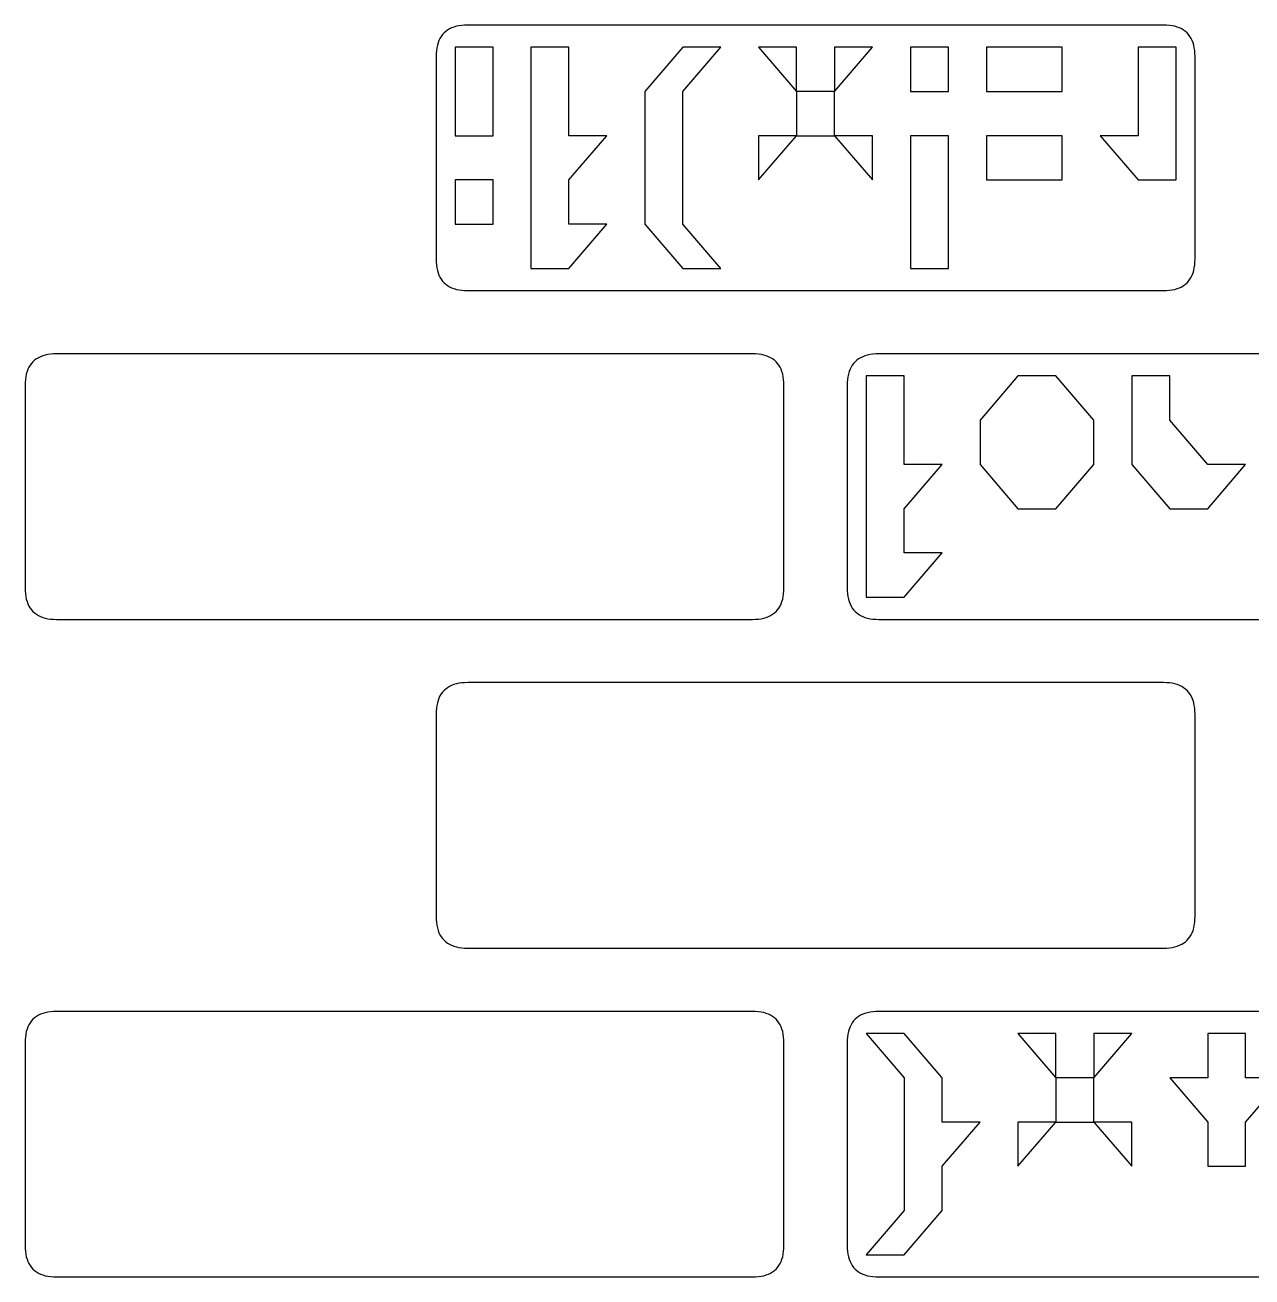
# Model space of a CAD drawing. Header units: metres. Extents: x 10 to 780, y 10 to 780.
# Drawn here: x 10 to 204, y 218 to 416 of the extents above; entities that cross this region are included whole.
import ezdxf

# ---------------------------------------------------------------- set-up
doc = ezdxf.new("R2010")
doc.units = ezdxf.units.M

msp = doc.modelspace()

# ---------------------------------------------------------------- linework, layer by layer
for p, q in [((78.612495, 415.88748), (78.2, 415.8)), ((78.612495, 415.88748), (78.2, 415.8)), ((79.049995, 415.94998), (78.612495, 415.88748)), ((79.049995, 415.94998), (78.612495, 415.88748)), ((79.5125, 415.9875), (79.049995, 415.94998)), ((79.5125, 415.9875), (79.049995, 415.94998)), ((80, 416), (79.5125, 415.9875)), ((80, 416), (79.5125, 415.9875)), ((190.00003, 416.0001), (80, 416)), ((190.00003, 416.0001), (80, 416)), ((190.48753, 415.98758), (190.00003, 416.0001)), ((190.48753, 415.98758), (190.00003, 416.0001)), ((190.95003, 415.95007), (190.48753, 415.98758)), ((190.95003, 415.95007), (190.48753, 415.98758)), ((191.38753, 415.88757), (190.95003, 415.95007)), ((191.38753, 415.88757), (190.95003, 415.95007)), ((191.80002, 415.80008), (191.38753, 415.88757)), ((191.80002, 415.80008), (191.38753, 415.88757)), ((75.6125, 413.88754), (75.450005, 413.55005)), ((75.6125, 413.88754), (75.450005, 413.55005)), ((75.8, 414.20004), (75.6125, 413.88754)), ((75.8, 414.20004), (75.6125, 413.88754)), ((76.012505, 414.48755), (75.8, 414.20004)), ((76.012505, 414.48755), (75.8, 414.20004)), ((76.25, 414.75003), (76.012505, 414.48755)), ((76.25, 414.75003), (76.012505, 414.48755)), ((76.5125, 414.98752), (76.25, 414.75003)), ((76.5125, 414.98752), (76.25, 414.75003)), ((76.799995, 415.2), (76.5125, 414.98752)), ((76.799995, 415.2), (76.5125, 414.98752)), ((77.112495, 415.3875), (76.799995, 415.2)), ((77.112495, 415.3875), (76.799995, 415.2)), ((77.45, 415.55002), (77.112495, 415.3875)), ((77.45, 415.55002), (77.112495, 415.3875)), ((77.8125, 415.6875), (77.45, 415.55002)), ((77.8125, 415.6875), (77.45, 415.55002)), ((78.2, 415.8), (77.8125, 415.6875)), ((78.2, 415.8), (77.8125, 415.6875)), ((192.18752, 415.68756), (191.80002, 415.80008)), ((192.18752, 415.68756), (191.80002, 415.80008)), ((192.55002, 415.55005), (192.18752, 415.68756)), ((192.55002, 415.55005), (192.18752, 415.68756)), ((192.88751, 415.38754), (192.55002, 415.55005)), ((192.88751, 415.38754), (192.55002, 415.55005)), ((193.20001, 415.20004), (192.88751, 415.38754)), ((193.20001, 415.20004), (192.88751, 415.38754)), ((193.4875, 414.98755), (193.20001, 415.20004)), ((193.4875, 414.98755), (193.20001, 415.20004)), ((193.75, 414.75003), (193.4875, 414.98755)), ((193.75, 414.75003), (193.4875, 414.98755)), ((193.9875, 414.48752), (193.75, 414.75003)), ((193.9875, 414.48752), (193.75, 414.75003)), ((194.2, 414.2), (193.9875, 414.48752)), ((194.2, 414.2), (193.9875, 414.48752)), ((194.3875, 413.8875), (194.2, 414.2)), ((194.3875, 413.8875), (194.2, 414.2)), ((194.55, 413.55002), (194.3875, 413.8875)), ((194.55, 413.55002), (194.3875, 413.8875)), ((75.05001, 411.95007), (75.01251, 411.48758)), ((75.05001, 411.95007), (75.01251, 411.48758)), ((75.11251, 412.38757), (75.05001, 411.95007)), ((75.11251, 412.38757), (75.05001, 411.95007)), ((75.20001, 412.80008), (75.11251, 412.38757)), ((75.20001, 412.80008), (75.11251, 412.38757)), ((75.31251, 413.18756), (75.20001, 412.80008)), ((75.31251, 413.18756), (75.20001, 412.80008)), ((75.450005, 413.55005), (75.31251, 413.18756)), ((75.450005, 413.55005), (75.31251, 413.18756)), ((84, 412.5), (78, 412.5)), ((78, 412.5), (78, 398.5)), ((84, 398.5), (84, 412.5)), ((96, 412.5), (90, 412.5)), ((90, 412.5), (90, 377.5)), ((96, 398.5), (96, 412.5)), ((114, 412.5), (108, 405.5)), ((114, 405.5), (120, 412.5)), ((120, 412.5), (114, 412.5)), ((132, 412.5), (126, 412.5)), ((126, 412.5), (132, 405.5)), ((132, 405.5), (132, 412.5)), ((138, 405.5), (144, 412.5)), ((144, 412.5), (138, 412.5)), ((138, 412.5), (138, 405.5)), ((156, 412.5), (150, 412.5)), ((150, 412.5), (150, 405.5)), ((156, 405.5), (156, 412.5)), ((174, 412.5), (162, 412.5)), ((162, 412.5), (162, 405.5)), ((174, 405.5), (174, 412.5)), ((192, 412.5), (186, 412.5)), ((186, 412.5), (186, 398.5)), ((192, 391.5), (192, 412.5)), ((194.6875, 413.1875), (194.55, 413.55002)), ((194.6875, 413.1875), (194.55, 413.55002)), ((194.8, 412.8), (194.6875, 413.1875)), ((194.8, 412.8), (194.6875, 413.1875)), ((194.8875, 412.38748), (194.8, 412.8)), ((194.8875, 412.38748), (194.8, 412.8)), ((194.95, 411.94998), (194.8875, 412.38748)), ((194.95, 411.94998), (194.8875, 412.38748)), ((194.9875, 411.4875), (194.95, 411.94998)), ((194.9875, 411.4875), (194.95, 411.94998)), ((75.000015, 411.0001), (75, 379)), ((75.000015, 411.0001), (75, 379)), ((75.01251, 411.48758), (75.000015, 411.0001)), ((75.01251, 411.48758), (75.000015, 411.0001)), ((195, 411), (194.9875, 411.4875)), ((195, 411), (194.9875, 411.4875)), ((195.0001, 379.00015), (195, 411)), ((195.0001, 379.00015), (195, 411)), ((108, 405.5), (108, 384.5)), ((114, 384.5), (114, 405.5)), ((138, 405.5), (132, 405.5)), ((132, 405.5), (132, 398.5)), ((138, 398.5), (138, 405.5)), ((150, 405.5), (156, 405.5)), ((162, 405.5), (174, 405.5)), ((78, 398.5), (84, 398.5)), ((96, 391.5), (102, 398.5)), ((102, 398.5), (96, 398.5)), ((126, 391.5), (132, 398.5)), ((132, 398.5), (126, 398.5)), ((126, 398.5), (126, 391.5)), ((132, 398.5), (138, 398.5)), ((138, 398.5), (144, 391.5)), ((144, 398.5), (138, 398.5)), ((144, 391.5), (144, 398.5)), ((156, 398.5), (150, 398.5)), ((150, 398.5), (150, 377.5)), ((156, 377.5), (156, 398.5)), ((174, 398.5), (162, 398.5)), ((162, 398.5), (162, 391.5)), ((174, 391.5), (174, 398.5)), ((186, 398.5), (180, 398.5)), ((180, 398.5), (186, 391.5)), ((84, 391.5), (78, 391.5)), ((78, 391.5), (78, 384.5)), ((84, 384.5), (84, 391.5)), ((96, 384.5), (96, 391.5)), ((162, 391.5), (174, 391.5)), ((186, 391.5), (192, 391.5)), ((78, 384.5), (84, 384.5)), ((96, 377.5), (102, 384.5)), ((102, 384.5), (96, 384.5)), ((108, 384.5), (114, 377.5)), ((120, 377.5), (114, 384.5)), ((75, 379), (75.0125, 378.5125)), ((75, 379), (75.0125, 378.5125)), ((75.0125, 378.5125), (75.049995, 378.05002)), ((75.0125, 378.5125), (75.049995, 378.05002)), ((194.95009, 378.0501), (194.9876, 378.51263)), ((194.95009, 378.0501), (194.9876, 378.51263)), ((194.9876, 378.51263), (195.0001, 379.00015)), ((194.9876, 378.51263), (195.0001, 379.00015)), ((75.049995, 378.05002), (75.112495, 377.61252)), ((75.049995, 378.05002), (75.112495, 377.61252)), ((75.112495, 377.61252), (75.2, 377.2)), ((75.112495, 377.61252), (75.2, 377.2)), ((75.2, 377.2), (75.3125, 376.8125)), ((75.2, 377.2), (75.3125, 376.8125)), ((75.3125, 376.8125), (75.45, 376.45)), ((75.3125, 376.8125), (75.45, 376.45)), ((75.45, 376.45), (75.612495, 376.11252)), ((75.45, 376.45), (75.612495, 376.11252)), ((90, 377.5), (96, 377.5)), ((114, 377.5), (120, 377.5)), ((150, 377.5), (156, 377.5)), ((194.38754, 376.11258), (194.55005, 376.45007)), ((194.38754, 376.11258), (194.55005, 376.45007)), ((194.55005, 376.45007), (194.68756, 376.8126)), ((194.55005, 376.45007), (194.68756, 376.8126)), ((194.68756, 376.8126), (194.80006, 377.2001)), ((194.68756, 376.8126), (194.80006, 377.2001)), ((194.80006, 377.2001), (194.88757, 377.6126)), ((194.80006, 377.2001), (194.88757, 377.6126)), ((194.88757, 377.6126), (194.95009, 378.0501)), ((194.88757, 377.6126), (194.95009, 378.0501)), ((75.612495, 376.11252), (75.799995, 375.80002)), ((75.612495, 376.11252), (75.799995, 375.80002)), ((75.799995, 375.80002), (76.0125, 375.5125)), ((75.799995, 375.80002), (76.0125, 375.5125)), ((76.0125, 375.5125), (76.25, 375.25)), ((76.0125, 375.5125), (76.25, 375.25)), ((76.25, 375.25), (76.512505, 375.0125)), ((76.25, 375.25), (76.512505, 375.0125)), ((76.512505, 375.0125), (76.8, 374.80002)), ((76.512505, 375.0125), (76.8, 374.80002)), ((76.8, 374.80002), (77.1125, 374.61252)), ((76.8, 374.80002), (77.1125, 374.61252)), ((77.1125, 374.61252), (77.450005, 374.45)), ((77.1125, 374.61252), (77.450005, 374.45)), ((77.450005, 374.45), (77.81251, 374.3125)), ((77.450005, 374.45), (77.81251, 374.3125)), ((77.81251, 374.3125), (78.20001, 374.2)), ((77.81251, 374.3125), (78.20001, 374.2)), ((191.8, 374.2), (192.1875, 374.31253)), ((191.8, 374.2), (192.1875, 374.31253)), ((192.1875, 374.31253), (192.55, 374.45004)), ((192.1875, 374.31253), (192.55, 374.45004)), ((192.55, 374.45004), (192.88751, 374.61255)), ((192.55, 374.45004), (192.88751, 374.61255)), ((192.88751, 374.61255), (193.20001, 374.80005)), ((192.88751, 374.61255), (193.20001, 374.80005)), ((193.20001, 374.80005), (193.48752, 375.01254)), ((193.20001, 374.80005), (193.48752, 375.01254)), ((193.48752, 375.01254), (193.75003, 375.25006)), ((193.48752, 375.01254), (193.75003, 375.25006)), ((193.75003, 375.25006), (193.98753, 375.51257)), ((193.75003, 375.25006), (193.98753, 375.51257)), ((193.98753, 375.51257), (194.20004, 375.80008)), ((193.98753, 375.51257), (194.20004, 375.80008)), ((194.20004, 375.80008), (194.38754, 376.11258)), ((194.20004, 375.80008), (194.38754, 376.11258)), ((78.20001, 374.2), (78.61251, 374.11252)), ((78.20001, 374.2), (78.61251, 374.11252)), ((78.61251, 374.11252), (79.05001, 374.05002)), ((78.61251, 374.11252), (79.05001, 374.05002)), ((79.05001, 374.05002), (79.51251, 374.0125)), ((79.05001, 374.05002), (79.51251, 374.0125)), ((79.51251, 374.0125), (80.000015, 374)), ((79.51251, 374.0125), (80.000015, 374)), ((80.000015, 374), (190, 374)), ((80.000015, 374), (190, 374)), ((190, 374), (190.4875, 374.0125)), ((190, 374), (190.4875, 374.0125)), ((190.4875, 374.0125), (190.95, 374.05002)), ((190.4875, 374.0125), (190.95, 374.05002)), ((190.95, 374.05002), (191.3875, 374.11252)), ((190.95, 374.05002), (191.3875, 374.11252)), ((191.3875, 374.11252), (191.8, 374.2)), ((191.3875, 374.11252), (191.8, 374.2)), ((11.012502, 362.4876), (10.800002, 362.20013)), ((11.250002, 362.7501), (11.012502, 362.4876)), ((11.512502, 362.98758), (11.250002, 362.7501)), ((11.800001, 363.20007), (11.512502, 362.98758)), ((12.112501, 363.38757), (11.800001, 363.20007)), ((12.450001, 363.55005), (12.112501, 363.38757)), ((12.812501, 363.68753), (12.450001, 363.55005)), ((13.200001, 363.80002), (12.812501, 363.68753)), ((13.6125, 363.8875), (13.200001, 363.80002)), ((14.05, 363.95), (13.6125, 363.8875)), ((14.5125, 363.98752), (14.05, 363.95)), ((15, 364), (14.5125, 363.98752)), ((125.000046, 364.00015), (15, 364)), ((125.48754, 363.98764), (125.000046, 364.00015)), ((125.950035, 363.95013), (125.48754, 363.98764)), ((126.38753, 363.88763), (125.950035, 363.95013)), ((126.800026, 363.8001), (126.38753, 363.88763)), ((127.18752, 363.6876), (126.800026, 363.8001)), ((127.55002, 363.55008), (127.18752, 363.6876)), ((127.88751, 363.38757), (127.55002, 363.55008)), ((128.20001, 363.20007), (127.88751, 363.38757)), ((128.4875, 362.98758), (128.20001, 363.20007)), ((128.75, 362.75006), (128.4875, 362.98758)), ((128.9875, 362.48755), (128.75, 362.75006)), ((129.2, 362.20004), (128.9875, 362.48755)), ((141.01253, 362.4876), (140.80003, 362.20013)), ((141.01253, 362.4876), (140.80003, 362.20013)), ((141.25003, 362.7501), (141.01253, 362.4876)), ((141.25003, 362.7501), (141.01253, 362.4876)), ((141.51253, 362.98758), (141.25003, 362.7501)), ((141.51253, 362.98758), (141.25003, 362.7501)), ((141.80002, 363.20007), (141.51253, 362.98758)), ((141.80002, 363.20007), (141.51253, 362.98758)), ((142.11252, 363.38757), (141.80002, 363.20007)), ((142.11252, 363.38757), (141.80002, 363.20007)), ((142.45001, 363.55005), (142.11252, 363.38757)), ((142.45001, 363.55005), (142.11252, 363.38757)), ((142.81252, 363.68753), (142.45001, 363.55005)), ((142.81252, 363.68753), (142.45001, 363.55005)), ((143.20001, 363.80002), (142.81252, 363.68753)), ((143.20001, 363.80002), (142.81252, 363.68753)), ((143.6125, 363.8875), (143.20001, 363.80002)), ((143.6125, 363.8875), (143.20001, 363.80002)), ((144.05, 363.95), (143.6125, 363.8875)), ((144.05, 363.95), (143.6125, 363.8875)), ((144.5125, 363.98752), (144.05, 363.95)), ((144.5125, 363.98752), (144.05, 363.95)), ((145, 364), (144.5125, 363.98752)), ((145, 364), (144.5125, 363.98752)), ((255.00005, 364.00015), (145, 364)), ((255.00005, 364.00015), (145, 364)), ((10.112504, 360.3877), (10.050004, 359.95023)), ((10.200004, 360.80017), (10.112504, 360.3877)), ((10.312503, 361.18765), (10.200004, 360.80017)), ((10.450003, 361.55014), (10.312503, 361.18765)), ((10.612502, 361.88763), (10.450003, 361.55014)), ((10.800002, 362.20013), (10.612502, 361.88763)), ((129.3875, 361.88754), (129.2, 362.20004)), ((129.55, 361.55005), (129.3875, 361.88754)), ((129.6875, 361.18753), (129.55, 361.55005)), ((129.8, 360.80002), (129.6875, 361.18753)), ((129.8875, 360.3875), (129.8, 360.80002)), ((129.95, 359.95), (129.8875, 360.3875)), ((140.11255, 360.3877), (140.05005, 359.95023)), ((140.11255, 360.3877), (140.05005, 359.95023)), ((140.20004, 360.80017), (140.11255, 360.3877)), ((140.20004, 360.80017), (140.11255, 360.3877)), ((140.31255, 361.18765), (140.20004, 360.80017)), ((140.31255, 361.18765), (140.20004, 360.80017)), ((140.45004, 361.55014), (140.31255, 361.18765)), ((140.45004, 361.55014), (140.31255, 361.18765)), ((140.61253, 361.88763), (140.45004, 361.55014)), ((140.61253, 361.88763), (140.45004, 361.55014)), ((140.80003, 362.20013), (140.61253, 361.88763)), ((140.80003, 362.20013), (140.61253, 361.88763)), ((149, 360.5), (143, 360.5)), ((143, 360.5), (143, 325.5)), ((149, 346.5), (149, 360.5)), ((167, 360.5), (161, 353.5)), ((173, 360.5), (167, 360.5)), ((179, 353.5), (173, 360.5)), ((191, 360.5), (185, 360.5)), ((185, 360.5), (185, 346.5)), ((191, 353.5), (191, 360.5)), ((10.000005, 359.00024), (10, 327)), ((10.012505, 359.48773), (10.000005, 359.00024)), ((10.050004, 359.95023), (10.012505, 359.48773)), ((129.9875, 359.48752), (129.95, 359.95)), ((130, 359), (129.9875, 359.48752)), ((130.00005, 327), (130, 359)), ((140.00006, 359.00024), (140, 327)), ((140.00006, 359.00024), (140, 327)), ((140.01256, 359.48773), (140.00006, 359.00024)), ((140.01256, 359.48773), (140.00006, 359.00024)), ((140.05005, 359.95023), (140.01256, 359.48773)), ((140.05005, 359.95023), (140.01256, 359.48773)), ((161, 353.5), (161, 346.5)), ((179, 346.5), (179, 353.5)), ((197, 346.5), (191, 353.5)), ((149, 339.5), (155, 346.5)), ((155, 346.5), (149, 346.5)), ((161, 346.5), (167, 339.5)), ((173, 339.5), (179, 346.5)), ((185, 346.5), (191, 339.5)), ((197, 339.5), (203, 346.5)), ((203, 346.5), (197, 346.5)), ((149, 332.5), (149, 339.5)), ((167, 339.5), (173, 339.5)), ((191, 339.5), (197, 339.5)), ((149, 325.5), (155, 332.5)), ((155, 332.5), (149, 332.5)), ((10, 327), (10.0125, 326.5125)), ((129.98755, 326.5125), (130.00005, 327)), ((140, 327), (140.0125, 326.5125)), ((140, 327), (140.0125, 326.5125)), ((10.0125, 326.5125), (10.05, 326.05002)), ((10.05, 326.05002), (10.1125, 325.61252)), ((10.1125, 325.61252), (10.200001, 325.2)), ((10.200001, 325.2), (10.312501, 324.8125)), ((10.312501, 324.8125), (10.450001, 324.45)), ((129.55003, 324.45), (129.68753, 324.8125)), ((129.68753, 324.8125), (129.80003, 325.2)), ((129.80003, 325.2), (129.88754, 325.61252)), ((129.88754, 325.61252), (129.95004, 326.05002)), ((129.95004, 326.05002), (129.98755, 326.5125)), ((140.0125, 326.5125), (140.05, 326.05002)), ((140.0125, 326.5125), (140.05, 326.05002)), ((140.05, 326.05002), (140.1125, 325.61252)), ((140.05, 326.05002), (140.1125, 325.61252)), ((140.1125, 325.61252), (140.20001, 325.2)), ((140.1125, 325.61252), (140.20001, 325.2)), ((140.20001, 325.2), (140.31252, 324.8125)), ((140.20001, 325.2), (140.31252, 324.8125)), ((140.31252, 324.8125), (140.45001, 324.45)), ((140.31252, 324.8125), (140.45001, 324.45)), ((143, 325.5), (149, 325.5)), ((10.450001, 324.45), (10.612501, 324.11252)), ((10.612501, 324.11252), (10.800001, 323.80002)), ((10.800001, 323.80002), (11.012502, 323.5125)), ((11.012502, 323.5125), (11.250002, 323.25003)), ((11.250002, 323.25003), (11.512503, 323.01254)), ((11.512503, 323.01254), (11.800003, 322.80005)), ((11.800003, 322.80005), (12.112503, 322.61255)), ((127.88751, 322.61252), (128.20001, 322.80002)), ((128.20001, 322.80002), (128.48752, 323.0125)), ((128.48752, 323.0125), (128.75002, 323.25)), ((128.75002, 323.25), (128.98752, 323.5125)), ((128.98752, 323.5125), (129.20003, 323.80002)), ((129.20003, 323.80002), (129.38753, 324.11252)), ((129.38753, 324.11252), (129.55003, 324.45)), ((140.45001, 324.45), (140.61252, 324.11252)), ((140.45001, 324.45), (140.61252, 324.11252)), ((140.61252, 324.11252), (140.80002, 323.80002)), ((140.61252, 324.11252), (140.80002, 323.80002)), ((140.80002, 323.80002), (141.01253, 323.5125)), ((140.80002, 323.80002), (141.01253, 323.5125)), ((141.01253, 323.5125), (141.25003, 323.25003)), ((141.01253, 323.5125), (141.25003, 323.25003)), ((141.25003, 323.25003), (141.51253, 323.01254)), ((141.25003, 323.25003), (141.51253, 323.01254)), ((141.51253, 323.01254), (141.80003, 322.80005)), ((141.51253, 323.01254), (141.80003, 322.80005)), ((141.80003, 322.80005), (142.11253, 322.61255)), ((141.80003, 322.80005), (142.11253, 322.61255)), ((12.112503, 322.61255), (12.450004, 322.45007)), ((12.450004, 322.45007), (12.812504, 322.3126)), ((12.812504, 322.3126), (13.200005, 322.2001)), ((13.200005, 322.2001), (13.612505, 322.11264)), ((13.612505, 322.11264), (14.050005, 322.05017)), ((14.050005, 322.05017), (14.512506, 322.0127)), ((14.512506, 322.0127), (15.000006, 322.0002)), ((15.000006, 322.0002), (125, 322)), ((125, 322), (125.4875, 322.0125)), ((125.4875, 322.0125), (125.950005, 322.05002)), ((125.950005, 322.05002), (126.387505, 322.11252)), ((126.387505, 322.11252), (126.8, 322.2)), ((126.8, 322.2), (127.18751, 322.3125)), ((127.18751, 322.3125), (127.55001, 322.45)), ((127.55001, 322.45), (127.88751, 322.61252)), ((142.11253, 322.61255), (142.45004, 322.45007)), ((142.11253, 322.61255), (142.45004, 322.45007)), ((142.45004, 322.45007), (142.81255, 322.3126)), ((142.45004, 322.45007), (142.81255, 322.3126)), ((142.81255, 322.3126), (143.20006, 322.2001)), ((142.81255, 322.3126), (143.20006, 322.2001)), ((143.20006, 322.2001), (143.61256, 322.11264)), ((143.20006, 322.2001), (143.61256, 322.11264)), ((143.61256, 322.11264), (144.05006, 322.05017)), ((143.61256, 322.11264), (144.05006, 322.05017)), ((144.05006, 322.05017), (144.51257, 322.0127)), ((144.05006, 322.05017), (144.51257, 322.0127)), ((144.51257, 322.0127), (145.00008, 322.0002)), ((144.51257, 322.0127), (145.00008, 322.0002)), ((145.00008, 322.0002), (255, 322)), ((145.00008, 322.0002), (255, 322)), ((76.5125, 310.98752), (76.25, 310.75003)), ((76.799995, 311.2), (76.5125, 310.98752)), ((77.112495, 311.3875), (76.799995, 311.2)), ((77.45, 311.55002), (77.112495, 311.3875)), ((77.8125, 311.6875), (77.45, 311.55002)), ((78.2, 311.8), (77.8125, 311.6875)), ((78.612495, 311.88748), (78.2, 311.8)), ((79.049995, 311.94998), (78.612495, 311.88748)), ((79.5125, 311.9875), (79.049995, 311.94998)), ((80, 312), (79.5125, 311.9875)), ((190.00003, 312), (80, 312)), ((190.48753, 311.9875), (190.00003, 312)), ((190.95003, 311.94998), (190.48753, 311.9875)), ((191.38753, 311.88748), (190.95003, 311.94998)), ((191.80002, 311.8), (191.38753, 311.88748)), ((192.18752, 311.6875), (191.80002, 311.8)), ((192.55002, 311.55), (192.18752, 311.6875)), ((192.88751, 311.38748), (192.55002, 311.55)), ((193.20001, 311.19998), (192.88751, 311.38748)), ((193.4875, 310.9875), (193.20001, 311.19998)), ((193.75, 310.75), (193.4875, 310.9875)), ((75.31251, 309.18756), (75.20001, 308.80008)), ((75.450005, 309.55005), (75.31251, 309.18756)), ((75.6125, 309.88754), (75.450005, 309.55005)), ((75.8, 310.20004), (75.6125, 309.88754)), ((76.012505, 310.48755), (75.8, 310.20004)), ((76.25, 310.75003), (76.012505, 310.48755)), ((193.9875, 310.4875), (193.75, 310.75)), ((194.2, 310.19998), (193.9875, 310.4875)), ((194.3875, 309.88748), (194.2, 310.19998)), ((194.55, 309.55), (194.3875, 309.88748)), ((194.6875, 309.1875), (194.55, 309.55)), ((194.8, 308.8), (194.6875, 309.1875)), ((75.000015, 307.0001), (75, 275)), ((75.01251, 307.48758), (75.000015, 307.0001)), ((75.05001, 307.95007), (75.01251, 307.48758)), ((75.11251, 308.38757), (75.05001, 307.95007)), ((75.20001, 308.80008), (75.11251, 308.38757)), ((194.8875, 308.38748), (194.8, 308.8)), ((194.95, 307.94998), (194.8875, 308.38748)), ((194.9875, 307.4875), (194.95, 307.94998)), ((195, 307), (194.9875, 307.4875)), ((195.0001, 275.00006), (195, 307)), ((75, 275), (75.0125, 274.5125)), ((75.0125, 274.5125), (75.049995, 274.05002)), ((75.049995, 274.05002), (75.112495, 273.61252)), ((75.112495, 273.61252), (75.2, 273.2)), ((194.80006, 273.20004), (194.88757, 273.61255)), ((194.88757, 273.61255), (194.95009, 274.05005)), ((194.95009, 274.05005), (194.9876, 274.51254)), ((194.9876, 274.51254), (195.0001, 275.00006)), ((75.2, 273.2), (75.3125, 272.8125)), ((75.3125, 272.8125), (75.45, 272.45)), ((75.45, 272.45), (75.612495, 272.11252)), ((75.612495, 272.11252), (75.799995, 271.80002)), ((75.799995, 271.80002), (76.0125, 271.5125)), ((76.0125, 271.5125), (76.25, 271.25003)), ((193.75003, 271.25), (193.98753, 271.5125)), ((193.98753, 271.5125), (194.20004, 271.80002)), ((194.20004, 271.80002), (194.38754, 272.11252)), ((194.38754, 272.11252), (194.55005, 272.45)), ((194.55005, 272.45), (194.68756, 272.81253)), ((194.68756, 272.81253), (194.80006, 273.20004)), ((76.25, 271.25003), (76.512505, 271.01254)), ((76.512505, 271.01254), (76.8, 270.80005)), ((76.8, 270.80005), (77.1125, 270.61255)), ((77.1125, 270.61255), (77.450005, 270.45004)), ((77.450005, 270.45004), (77.81251, 270.31256)), ((77.81251, 270.31256), (78.20001, 270.20007)), ((78.20001, 270.20007), (78.61251, 270.11258)), ((78.61251, 270.11258), (79.05001, 270.05008)), ((79.05001, 270.05008), (79.51251, 270.01257)), ((79.51251, 270.01257), (80.000015, 270.0001)), ((80.000015, 270.0001), (190, 270)), ((190, 270), (190.4875, 270.0125)), ((190.4875, 270.0125), (190.95, 270.05002)), ((190.95, 270.05002), (191.3875, 270.11252)), ((191.3875, 270.11252), (191.8, 270.2)), ((191.8, 270.2), (192.1875, 270.3125)), ((192.1875, 270.3125), (192.55, 270.45)), ((192.55, 270.45), (192.88751, 270.61252)), ((192.88751, 270.61252), (193.20001, 270.80002)), ((193.20001, 270.80002), (193.48752, 271.0125)), ((193.48752, 271.0125), (193.75003, 271.25)), ((12.112501, 259.38748), (11.800001, 259.19998)), ((12.450001, 259.55), (12.112501, 259.38748)), ((12.812501, 259.6875), (12.450001, 259.55)), ((13.200001, 259.8), (12.812501, 259.6875)), ((13.6125, 259.88748), (13.200001, 259.8)), ((14.05, 259.94998), (13.6125, 259.88748)), ((14.5125, 259.9875), (14.05, 259.94998)), ((15, 260), (14.5125, 259.9875)), ((125.000046, 260.00012), (15, 260)), ((125.48754, 259.9876), (125.000046, 260.00012)), ((125.950035, 259.9501), (125.48754, 259.9876)), ((126.38753, 259.8876), (125.950035, 259.9501)), ((126.800026, 259.80008), (126.38753, 259.8876)), ((127.18752, 259.68756), (126.800026, 259.80008)), ((127.55002, 259.55005), (127.18752, 259.68756)), ((127.88751, 259.38754), (127.55002, 259.55005)), ((128.20001, 259.20004), (127.88751, 259.38754)), ((142.11252, 259.38748), (141.80002, 259.19998)), ((142.11252, 259.38748), (141.80002, 259.19998)), ((142.45001, 259.55), (142.11252, 259.38748)), ((142.45001, 259.55), (142.11252, 259.38748)), ((142.81252, 259.6875), (142.45001, 259.55)), ((142.81252, 259.6875), (142.45001, 259.55)), ((143.20001, 259.8), (142.81252, 259.6875)), ((143.20001, 259.8), (142.81252, 259.6875)), ((143.6125, 259.88748), (143.20001, 259.8)), ((143.6125, 259.88748), (143.20001, 259.8)), ((144.05, 259.94998), (143.6125, 259.88748)), ((144.05, 259.94998), (143.6125, 259.88748)), ((144.5125, 259.9875), (144.05, 259.94998)), ((144.5125, 259.9875), (144.05, 259.94998)), ((145, 260), (144.5125, 259.9875)), ((145, 260), (144.5125, 259.9875)), ((255.00005, 260.00012), (145, 260)), ((255.00005, 260.00012), (145, 260)), ((10.450003, 257.55002), (10.312503, 257.18753)), ((10.612502, 257.8875), (10.450003, 257.55002)), ((10.800002, 258.2), (10.612502, 257.8875)), ((11.012502, 258.48752), (10.800002, 258.2)), ((11.250002, 258.75), (11.012502, 258.48752)), ((11.512502, 258.9875), (11.250002, 258.75)), ((11.800001, 259.19998), (11.512502, 258.9875)), ((128.4875, 258.98755), (128.20001, 259.20004)), ((128.75, 258.75003), (128.4875, 258.98755)), ((128.9875, 258.48752), (128.75, 258.75003)), ((129.2, 258.2), (128.9875, 258.48752)), ((129.3875, 257.8875), (129.2, 258.2)), ((129.55, 257.55002), (129.3875, 257.8875)), ((129.6875, 257.18753), (129.55, 257.55002)), ((140.45004, 257.55002), (140.31255, 257.18753)), ((140.45004, 257.55002), (140.31255, 257.18753)), ((140.61253, 257.8875), (140.45004, 257.55002)), ((140.61253, 257.8875), (140.45004, 257.55002)), ((140.80003, 258.2), (140.61253, 257.8875)), ((140.80003, 258.2), (140.61253, 257.8875)), ((141.01253, 258.48752), (140.80003, 258.2)), ((141.01253, 258.48752), (140.80003, 258.2)), ((141.25003, 258.75), (141.01253, 258.48752)), ((141.25003, 258.75), (141.01253, 258.48752)), ((141.51253, 258.9875), (141.25003, 258.75)), ((141.51253, 258.9875), (141.25003, 258.75)), ((141.80002, 259.19998), (141.51253, 258.9875)), ((141.80002, 259.19998), (141.51253, 258.9875)), ((10.012505, 255.48755), (10.000005, 255.00005)), ((10.050004, 255.95004), (10.012505, 255.48755)), ((10.112504, 256.38754), (10.050004, 255.95004)), ((10.200004, 256.80005), (10.112504, 256.38754)), ((10.312503, 257.18753), (10.200004, 256.80005)), ((129.8, 256.80002), (129.6875, 257.18753)), ((129.8875, 256.3875), (129.8, 256.80002)), ((129.95, 255.95), (129.8875, 256.3875)), ((129.9875, 255.4875), (129.95, 255.95)), ((130, 255), (129.9875, 255.4875)), ((140.01256, 255.48755), (140.00006, 255.00005)), ((140.01256, 255.48755), (140.00006, 255.00005)), ((140.05005, 255.95004), (140.01256, 255.48755)), ((140.05005, 255.95004), (140.01256, 255.48755)), ((140.11255, 256.38754), (140.05005, 255.95004)), ((140.11255, 256.38754), (140.05005, 255.95004)), ((140.20004, 256.80005), (140.11255, 256.38754)), ((140.20004, 256.80005), (140.11255, 256.38754)), ((140.31255, 257.18753), (140.20004, 256.80005)), ((140.31255, 257.18753), (140.20004, 256.80005)), ((149, 256.5), (143, 256.5)), ((143, 256.5), (149, 249.5)), ((155, 249.5), (149, 256.5)), ((173, 256.5), (167, 256.5)), ((167, 256.5), (173, 249.5)), ((173, 249.5), (173, 256.5)), ((179, 249.5), (185, 256.5)), ((185, 256.5), (179, 256.5)), ((179, 256.5), (179, 249.5)), ((203, 256.5), (197, 256.5)), ((197, 256.5), (197, 249.5)), ((203, 249.5), (203, 256.5)), ((10.000005, 255.00005), (10, 223)), ((130.00005, 223.00006), (130, 255)), ((140.00006, 255.00005), (140, 223)), ((140.00006, 255.00005), (140, 223)), ((149, 249.5), (149, 228.5)), ((155, 242.5), (155, 249.5)), ((179, 249.5), (173, 249.5)), ((173, 249.5), (173, 242.5)), ((179, 242.5), (179, 249.5)), ((197, 249.5), (191, 249.5)), ((191, 249.5), (197, 242.5)), ((203, 242.5), (209, 249.5)), ((209, 249.5), (203, 249.5)), ((155, 235.5), (161, 242.5)), ((161, 242.5), (155, 242.5)), ((167, 235.5), (173, 242.5)), ((173, 242.5), (167, 242.5)), ((167, 242.5), (167, 235.5)), ((173, 242.5), (179, 242.5)), ((179, 242.5), (185, 235.5)), ((185, 242.5), (179, 242.5)), ((185, 235.5), (185, 242.5)), ((197, 242.5), (197, 235.5)), ((203, 235.5), (203, 242.5)), ((155, 228.5), (155, 235.5)), ((197, 235.5), (203, 235.5)), ((149, 228.5), (143, 221.5)), ((149, 221.5), (155, 228.5)), ((10, 223), (10.0125, 222.5125)), ((10.0125, 222.5125), (10.05, 222.05)), ((10.05, 222.05), (10.1125, 221.6125)), ((129.88754, 221.61255), (129.95004, 222.05005)), ((129.95004, 222.05005), (129.98755, 222.51256)), ((129.98755, 222.51256), (130.00005, 223.00006)), ((140, 223), (140.0125, 222.5125)), ((140, 223), (140.0125, 222.5125)), ((140.0125, 222.5125), (140.05, 222.05)), ((140.0125, 222.5125), (140.05, 222.05)), ((140.05, 222.05), (140.1125, 221.6125)), ((140.05, 222.05), (140.1125, 221.6125)), ((10.1125, 221.6125), (10.200001, 221.2)), ((10.200001, 221.2), (10.312501, 220.8125)), ((10.312501, 220.8125), (10.450001, 220.45)), ((10.450001, 220.45), (10.612501, 220.1125)), ((10.612501, 220.1125), (10.800001, 219.8)), ((10.800001, 219.8), (11.012502, 219.51251)), ((128.98752, 219.51253), (129.20003, 219.80003)), ((129.20003, 219.80003), (129.38753, 220.11253)), ((129.38753, 220.11253), (129.55003, 220.45004)), ((129.55003, 220.45004), (129.68753, 220.81255)), ((129.68753, 220.81255), (129.80003, 221.20004)), ((129.80003, 221.20004), (129.88754, 221.61255)), ((140.1125, 221.6125), (140.20001, 221.2)), ((140.1125, 221.6125), (140.20001, 221.2)), ((140.20001, 221.2), (140.31252, 220.8125)), ((140.20001, 221.2), (140.31252, 220.8125)), ((140.31252, 220.8125), (140.45001, 220.45)), ((140.31252, 220.8125), (140.45001, 220.45)), ((140.45001, 220.45), (140.61252, 220.1125)), ((140.45001, 220.45), (140.61252, 220.1125)), ((140.61252, 220.1125), (140.80002, 219.8)), ((140.61252, 220.1125), (140.80002, 219.8)), ((140.80002, 219.8), (141.01253, 219.51251)), ((140.80002, 219.8), (141.01253, 219.51251)), ((143, 221.5), (149, 221.5)), ((11.012502, 219.51251), (11.250002, 219.25002)), ((11.250002, 219.25002), (11.512503, 219.01251)), ((11.512503, 219.01251), (11.800003, 218.80002)), ((11.800003, 218.80002), (12.112503, 218.61252)), ((12.112503, 218.61252), (12.450004, 218.45003)), ((12.450004, 218.45003), (12.812504, 218.31253)), ((12.812504, 218.31253), (13.200005, 218.20003)), ((13.200005, 218.20003), (13.612505, 218.11253)), ((13.612505, 218.11253), (14.050005, 218.05003)), ((14.050005, 218.05003), (14.512506, 218.01254)), ((14.512506, 218.01254), (15.000006, 218.00005)), ((15.000006, 218.00005), (125, 218)), ((125, 218), (125.4875, 218.0125)), ((125.4875, 218.0125), (125.950005, 218.05)), ((125.950005, 218.05), (126.387505, 218.1125)), ((126.387505, 218.1125), (126.8, 218.20001)), ((126.8, 218.20001), (127.18751, 218.31252)), ((127.18751, 218.31252), (127.55001, 218.45001)), ((127.55001, 218.45001), (127.88751, 218.61252)), ((127.88751, 218.61252), (128.20001, 218.80002)), ((128.20001, 218.80002), (128.48752, 219.01253)), ((128.48752, 219.01253), (128.75002, 219.25003)), ((128.75002, 219.25003), (128.98752, 219.51253)), ((141.01253, 219.51251), (141.25003, 219.25002)), ((141.01253, 219.51251), (141.25003, 219.25002)), ((141.25003, 219.25002), (141.51253, 219.01251)), ((141.25003, 219.25002), (141.51253, 219.01251)), ((141.51253, 219.01251), (141.80003, 218.80002)), ((141.51253, 219.01251), (141.80003, 218.80002)), ((141.80003, 218.80002), (142.11253, 218.61252)), ((141.80003, 218.80002), (142.11253, 218.61252)), ((142.11253, 218.61252), (142.45004, 218.45003)), ((142.11253, 218.61252), (142.45004, 218.45003)), ((142.45004, 218.45003), (142.81255, 218.31253)), ((142.45004, 218.45003), (142.81255, 218.31253)), ((142.81255, 218.31253), (143.20006, 218.20003)), ((142.81255, 218.31253), (143.20006, 218.20003)), ((143.20006, 218.20003), (143.61256, 218.11253)), ((143.20006, 218.20003), (143.61256, 218.11253)), ((143.61256, 218.11253), (144.05006, 218.05003)), ((143.61256, 218.11253), (144.05006, 218.05003)), ((144.05006, 218.05003), (144.51257, 218.01254)), ((144.05006, 218.05003), (144.51257, 218.01254)), ((144.51257, 218.01254), (145.00008, 218.00005)), ((144.51257, 218.01254), (145.00008, 218.00005)), ((145.00008, 218.00005), (255, 218)), ((145.00008, 218.00005), (255, 218))]:
    msp.add_line(p, q)

doc.saveas('drawing.dxf')
